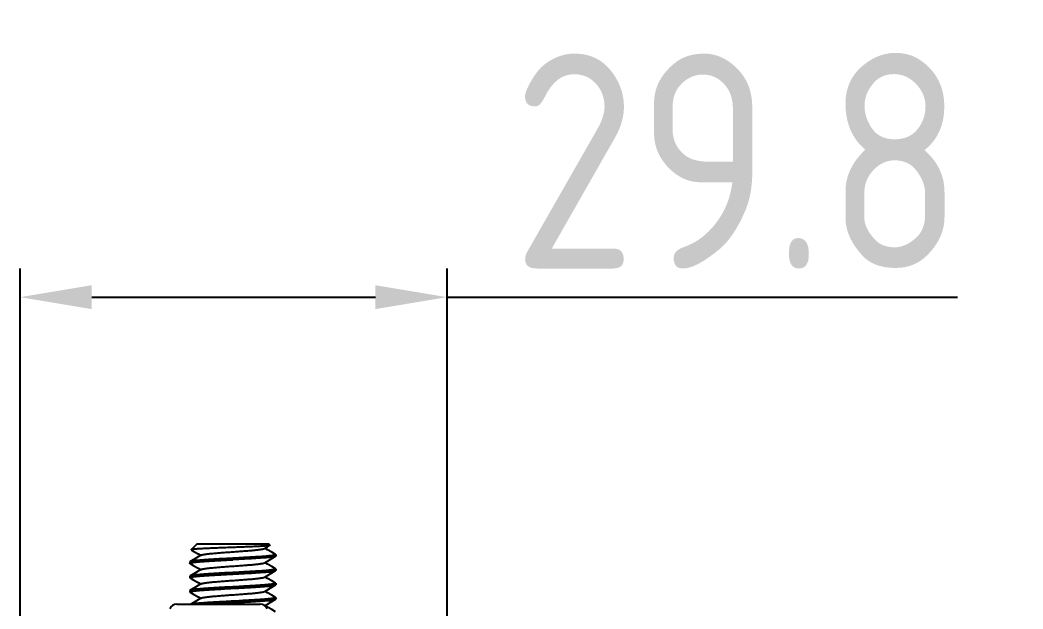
# Model space of a CAD drawing. Header units: millimetres. Extents: x 1409 to 26878, y 589 to 5187.
# Drawn here: x 2409.4 to 2479.4, y 1572.3 to 1613.4 of the extents above; entities that cross this region are included whole.
import ezdxf

# ---------------------------------------------------------------- set-up
doc = ezdxf.new("R2010")
doc.units = ezdxf.units.MM
doc.layers.add('02___PRT_ALL_AXES', color=7, linetype='Continuous')
doc.layers.add('细实线', color=7, linetype='Continuous', lineweight=18)
doc.styles.add('工程字', font='gbenor.shx', dxfattribs={"bigfont": 'gbcbig.shx'})
doc.dimstyles.new('ISO-200', dxfattribs={"dimtxt": 15, "dimasz": 5, "dimexe": 2, "dimexo": 1, "dimgap": 2, "dimtad": 1, "dimdsep": 46, "dimtxsty": '工程字', "dimcen": 2.5, "dimclrd": 3, "dimclre": 3, "dimclrt": 6, "dimadec": 0, "dimazin": 0, "dimtfac": 1, "dimtmove": 0, "dimatfit": 3, "dimfxl": 1, "dimarcsym": 0})

# ---------------------------------------------------------------- blocks, each defined once
blk = doc.blocks.new('*D134')
at = {"layer": 'Defpoints', "color": 0, "transparency": 16777216}
for p in [(2439.245, 1594.024), (2409.445, 1564.8), (2439.245, 1559.844)]:
    blk.add_point(p, dxfattribs=at)
at = {"layer": '细实线', "color": 3, "lineweight": -2, "transparency": 16777216}
for p, q in [((2409.445, 1565.8), (2409.445, 1596.024)), ((2439.245, 1560.844), (2439.245, 1596.024)), ((2414.445, 1594.024), (2434.245, 1594.024)), ((2439.245, 1594.024), (2474.856, 1594.024))]:
    blk.add_line(p, q, dxfattribs=at)
at = {"layer": '细实线', "color": 3, "transparency": 16777216}
for points in [[(2414.445, 1594.857), (2414.445, 1593.19), (2409.445, 1594.024)], [(2434.245, 1594.857), (2434.245, 1593.19), (2439.245, 1594.024)]]:
    blk.add_solid(points, dxfattribs=at)
at = {"layer": '细实线', "color": 6, "lineweight": 5, "transparency": 16777216, "insert": (2459.551, 1603.524), "char_height": 15, "attachment_point": 5, "style": '工程字'}
blk.add_mtext('29.8', dxfattribs=at)

msp = doc.modelspace()

# ---------------------------------------------------------------- linework, layer by layer
at = {"color": 7, "linetype": 'Continuous'}
for p, q in [((2421.7953, 1576.7998), (2421.3904, 1576.3949)), ((2421.7954, 1576.7998), (2426.7953, 1576.7998)), ((2426.7953, 1576.7998), (2426.8833, 1576.7119)), ((2421.3904, 1576.3949), (2421.3939, 1576.3854)), ((2426.8833, 1576.7119), (2426.8794, 1576.7012)), ((2421.3079, 1575.5644), (2421.2953, 1575.5498)), ((2427.2828, 1576.0644), (2427.2953, 1576.0498)), ((2427.2953, 1575.9498), (2427.2828, 1575.9352)), ((2427.2828, 1575.0644), (2427.2953, 1575.0498)), ((2427.2828, 1574.9352), (2427.2953, 1574.9498)), ((2421.3079, 1574.5644), (2421.2953, 1574.5498)), ((2421.3079, 1574.4352), (2421.2953, 1574.4498)), ((2427.2828, 1574.0644), (2427.2953, 1574.0498)), ((2421.3079, 1573.5644), (2421.2953, 1573.5498)), ((2421.3079, 1573.4352), (2421.2953, 1573.4498)), ((2427.2828, 1573.9352), (2427.2953, 1573.9498)), ((2420.3785, 1572.5998), (2426.2122, 1572.5998)), ((2427.2828, 1573.0644), (2427.2953, 1573.0498)), ((2427.2828, 1572.9352), (2427.2953, 1572.9498))]:
    msp.add_line(p, q, dxfattribs=at)
for points in [[(2421.3939, 1576.3854), (2421.5805, 1576.2771), (2421.8806, 1576.1029), (2422.0579, 1575.9998)], [(2426.499, 1576.4802), (2426.7101, 1576.6029), (2426.8794, 1576.7012)], [(2427.2828, 1576.0644), (2427.0152, 1576.2196), (2426.7151, 1576.3938), (2426.5328, 1576.4998)], [(2422.0917, 1576.0195), (2421.8756, 1575.8938), (2421.5755, 1575.7196), (2421.3079, 1575.5644)], [(2421.3079, 1575.4352), (2421.5805, 1575.2771), (2421.8806, 1575.1029), (2422.0579, 1574.9998)], [(2426.499, 1575.4802), (2426.7101, 1575.6029), (2427.0101, 1575.7771), (2427.2828, 1575.9352)], [(2427.2828, 1575.0644), (2427.0152, 1575.2196), (2426.7151, 1575.3938), (2426.5328, 1575.4998)], [(2422.0917, 1575.0195), (2421.8756, 1574.8938), (2421.5755, 1574.7196), (2421.3079, 1574.5644)], [(2426.499, 1574.4802), (2426.7101, 1574.6029), (2427.0101, 1574.7771), (2427.2828, 1574.9352)], [(2421.3079, 1574.4352), (2421.5805, 1574.2771), (2421.8806, 1574.1029), (2422.0579, 1573.9998)], [(2422.0917, 1574.0195), (2421.8756, 1573.8938), (2421.5755, 1573.7196), (2421.3079, 1573.5644)], [(2427.2828, 1574.0644), (2427.0152, 1574.2196), (2426.7151, 1574.3938), (2426.5328, 1574.4998)], [(2421.3079, 1573.4352), (2421.5805, 1573.2771), (2421.8806, 1573.1029), (2422.0579, 1572.9998)], [(2426.499, 1573.4802), (2426.7101, 1573.6029), (2427.0101, 1573.7771), (2427.2828, 1573.9352)], [(2427.2828, 1573.0644), (2427.0152, 1573.2196), (2426.7151, 1573.3938), (2426.5328, 1573.4998)], [(2422.0917, 1573.0195), (2421.8756, 1572.8938), (2421.5755, 1572.7196), (2421.369, 1572.5998)], [(2426.5179, 1572.4912), (2426.7101, 1572.6029), (2427.0101, 1572.7771), (2427.2828, 1572.9352)], [(2427.2828, 1572.0644), (2427.0152, 1572.2196), (2426.7151, 1572.3938), (2426.5328, 1572.4998)]]:
    msp.add_lwpolyline(points, dxfattribs=at)
for centre, start, end in [((2420.3785, 1572.0998), 90, 161.221967), ((2426.2122, 1572.0998), 18.778033, 90)]:
    msp.add_arc(centre, 0.5, start, end, dxfattribs=at)
for points, knots in [([(2426.8593, 1576.6937), (2426.8523, 1576.6918), (2426.8363, 1576.6882), (2426.8091, 1576.6834), (2426.7759, 1576.6786), (2426.7367, 1576.6737), (2426.6917, 1576.6689), (2426.6203, 1576.6621), (2426.5175, 1576.6537), (2426.3784, 1576.6442), (2426.2196, 1576.6346), (2426.0424, 1576.6251), (2425.8487, 1576.6156), (2425.6402, 1576.6061), (2425.3383, 1576.5931), (2424.9392, 1576.5773), (2424.4441, 1576.5588), (2423.9403, 1576.5404), (2423.5229, 1576.525), (2423.1975, 1576.5126), (2422.9647, 1576.5034), (2422.7423, 1576.4943), (2422.532, 1576.4852), (2422.3356, 1576.4761), (2422.1545, 1576.4671), (2421.9902, 1576.4581), (2421.8441, 1576.4492), (2421.7341, 1576.4415), (2421.656, 1576.4353), (2421.6051, 1576.4308), (2421.5594, 1576.4264), (2421.5191, 1576.4219), (2421.4841, 1576.4175), (2421.4547, 1576.4131), (2421.4307, 1576.4088), (2421.4142, 1576.405), (2421.4038, 1576.4018), (2421.398, 1576.3996), (2421.3937, 1576.3974), (2421.3913, 1576.3958), (2421.3905, 1576.3949)], [0, 0, 0, 0, 0.0039479, 0.0089901, 0.0151197, 0.0223254, 0.0305939, 0.0399046, 0.0615534, 0.0870669, 0.1161958, 0.148663, 0.1841625, 0.2223616, 0.2629107, 0.3495604, 0.4410112, 0.5340583, 0.6255067, 0.6696619, 0.7122789, 0.7530051, 0.7915142, 0.8274912, 0.8606573, 0.8907471, 0.9175335, 0.9408124, 0.9510806, 0.9604117, 0.9687896, 0.9761983, 0.9826253, 0.9880647, 0.9925129, 0.99597, 0.9973298, 0.998448, 0.9993325, 1, 1, 1, 1]), ([(2422.0917, 1576.0195), (2422.0964, 1576.0222), (2422.1075, 1576.0275), (2422.1267, 1576.0345), (2422.1503, 1576.0416), (2422.1782, 1576.0487), (2422.2105, 1576.0559), (2422.2618, 1576.0659), (2422.3364, 1576.0782), (2422.4378, 1576.0924), (2422.5543, 1576.1067), (2422.6851, 1576.1209), (2422.829, 1576.1352), (2422.9849, 1576.1495), (2423.213, 1576.1691), (2423.5178, 1576.1932), (2423.9001, 1576.2215), (2424.2953, 1576.2498), (2424.6906, 1576.2781), (2425.0729, 1576.3064), (2425.3777, 1576.3305), (2425.6058, 1576.3501), (2425.7617, 1576.3644), (2425.9056, 1576.3787), (2426.0364, 1576.393), (2426.1529, 1576.4072), (2426.2543, 1576.4214), (2426.3288, 1576.4337), (2426.3802, 1576.4437), (2426.4125, 1576.4509), (2426.4404, 1576.458), (2426.464, 1576.4651), (2426.4832, 1576.4722), (2426.4943, 1576.4774), (2426.499, 1576.4802)], [0, 0, 0, 0, 0.0036704, 0.0082683, 0.0138153, 0.020314, 0.0277602, 0.0361462, 0.0556919, 0.0788123, 0.1053327, 0.1350508, 0.1677232, 0.203095, 0.2408762, 0.3224321, 0.4097504, 0.4999988, 0.590248, 0.677567, 0.7591221, 0.796904, 0.8322732, 0.8649496, 0.8946638, 0.9211868, 0.9443071, 0.9638502, 0.9722394, 0.9796873, 0.9861835, 0.9917276, 0.9963265, 1, 1, 1, 1]), ([(2426.8794, 1576.7012), (2426.8768, 1576.6997), (2426.8701, 1576.6969), (2426.8633, 1576.6948), (2426.8593, 1576.6937)], [0, 0, 0, 0, 0.4220172, 1, 1, 1, 1]), ([(2421.2953, 1575.4498), (2421.2954, 1575.4512), (2421.2961, 1575.4541), (2421.2991, 1575.4581), (2421.3038, 1575.462), (2421.3102, 1575.4658), (2421.3184, 1575.4697), (2421.3283, 1575.4735), (2421.34, 1575.4774), (2421.3591, 1575.4829), (2421.3874, 1575.4896), (2421.4267, 1575.4973), (2421.4729, 1575.505), (2421.5259, 1575.5128), (2421.5855, 1575.5205), (2421.6517, 1575.5283), (2421.7242, 1575.5361), (2421.8331, 1575.5468), (2421.9837, 1575.5601), (2422.1808, 1575.5756), (2422.3982, 1575.5911), (2422.634, 1575.6066), (2422.8857, 1575.6221), (2423.151, 1575.6376), (2423.4273, 1575.6532), (2423.8099, 1575.6741), (2424.1002, 1575.6895), (2424.2953, 1575.6998)], [0, 0, 0, 0, 0.0013277, 0.0029021, 0.0048786, 0.0073369, 0.010318, 0.0138443, 0.0179281, 0.0225749, 0.0335661, 0.0468222, 0.0623323, 0.0800697, 0.0999947, 0.122065, 0.1462351, 0.1724469, 0.2307418, 0.2964093, 0.3688181, 0.4472832, 0.5310535, 0.619324, 0.7112386, 0.8059377, 1, 1, 1, 1]), ([(2421.3079, 1575.4352), (2421.306, 1575.4363), (2421.3027, 1575.4385), (2421.2986, 1575.4421), (2421.296, 1575.4459), (2421.2953, 1575.4486), (2421.2953, 1575.4498)], [0, 0, 0, 0, 0.329526, 0.5972071, 0.8139151, 1, 1, 1, 1]), ([(2424.2953, 1575.7998), (2424.1115, 1575.7901), (2423.7501, 1575.7709), (2423.3041, 1575.7464), (2422.9613, 1575.7266), (2422.7198, 1575.712), (2422.4917, 1575.6973), (2422.2791, 1575.6827), (2422.0837, 1575.6681), (2421.9072, 1575.6536), (2421.751, 1575.639), (2421.6166, 1575.6246), (2421.5187, 1575.612), (2421.4522, 1575.6017), (2421.4113, 1575.5944), (2421.3765, 1575.5871), (2421.3479, 1575.5799), (2421.3281, 1575.5736), (2421.3155, 1575.5684), (2421.3103, 1575.5657), (2421.3079, 1575.5644)], [0, 0, 0, 0, 0.1840874, 0.3619309, 0.4465912, 0.5274618, 0.6038407, 0.6750813, 0.7405797, 0.799785, 0.8522004, 0.8973871, 0.9349848, 0.9508406, 0.9647006, 0.9765462, 0.9863652, 0.9941651, 0.9973227, 1, 1, 1, 1]), ([(2422.0917, 1575.0195), (2422.0964, 1575.0222), (2422.1075, 1575.0275), (2422.1267, 1575.0345), (2422.1503, 1575.0416), (2422.1782, 1575.0488), (2422.2105, 1575.0559), (2422.2618, 1575.0659), (2422.3364, 1575.0782), (2422.4378, 1575.0924), (2422.5543, 1575.1067), (2422.6851, 1575.1209), (2422.829, 1575.1352), (2422.9849, 1575.1495), (2423.213, 1575.1691), (2423.5178, 1575.1932), (2423.9001, 1575.2215), (2424.2953, 1575.2498), (2424.6906, 1575.2781), (2425.0729, 1575.3064), (2425.3777, 1575.3305), (2425.6058, 1575.3501), (2425.7617, 1575.3644), (2425.9056, 1575.3787), (2426.0364, 1575.393), (2426.1529, 1575.4072), (2426.2543, 1575.4214), (2426.3288, 1575.4337), (2426.3802, 1575.4437), (2426.4125, 1575.4509), (2426.4404, 1575.458), (2426.464, 1575.4651), (2426.4832, 1575.4722), (2426.4943, 1575.4774), (2426.499, 1575.4802)], [0, 0, 0, 0, 0.0036732, 0.0082732, 0.0138184, 0.0203144, 0.0277602, 0.0361492, 0.0556945, 0.0788127, 0.1053368, 0.1350511, 0.1677263, 0.203097, 0.2408773, 0.3224329, 0.409752, 0.5000006, 0.5902488, 0.6775674, 0.7591237, 0.7969036, 0.8322758, 0.8649486, 0.8946652, 0.9211878, 0.9443061, 0.9638531, 0.9722399, 0.9796851, 0.9861826, 0.9917294, 0.9963291, 1, 1, 1, 1]), ([(2427.2953, 1576.0498), (2427.2953, 1576.0485), (2427.2946, 1576.0455), (2427.2916, 1576.0416), (2427.2869, 1576.0377), (2427.2805, 1576.0338), (2427.2723, 1576.03), (2427.2624, 1576.0261), (2427.2507, 1576.0222), (2427.2316, 1576.0167), (2427.2032, 1576.01), (2427.164, 1576.0023), (2427.1178, 1575.9946), (2427.0648, 1575.9869), (2427.0052, 1575.9791), (2426.939, 1575.9713), (2426.8665, 1575.9636), (2426.7576, 1575.9528), (2426.607, 1575.9395), (2426.4099, 1575.9241), (2426.1925, 1575.9086), (2425.9567, 1575.8931), (2425.705, 1575.8775), (2425.4397, 1575.862), (2425.1634, 1575.8465), (2424.7807, 1575.8256), (2424.4904, 1575.8102), (2424.2953, 1575.7998)], [0, 0, 0, 0, 0.0013277, 0.0029026, 0.0048803, 0.0073398, 0.0103215, 0.013847, 0.0179286, 0.0225737, 0.0335663, 0.0468258, 0.0623344, 0.080068, 0.0999952, 0.1220687, 0.1462364, 0.1724452, 0.2307454, 0.2964076, 0.3688198, 0.4472831, 0.531057, 0.6193214, 0.7112337, 0.8059428, 1, 1, 1, 1]), ([(2427.2827, 1575.9352), (2427.2804, 1575.9339), (2427.2752, 1575.9313), (2427.2626, 1575.926), (2427.2428, 1575.9197), (2427.2142, 1575.9125), (2427.1794, 1575.9052), (2427.1385, 1575.898), (2427.072, 1575.8876), (2426.9741, 1575.8751), (2426.8397, 1575.8606), (2426.6835, 1575.8461), (2426.507, 1575.8315), (2426.3116, 1575.8169), (2426.0989, 1575.8023), (2425.8709, 1575.7877), (2425.6294, 1575.773), (2425.2866, 1575.7532), (2424.8406, 1575.7287), (2424.4792, 1575.7096), (2424.2953, 1575.6998)], [0, 0, 0, 0, 0.0026768, 0.0058341, 0.0136345, 0.0234546, 0.0352997, 0.0491589, 0.0650147, 0.1026134, 0.1477991, 0.2002156, 0.25942, 0.324919, 0.3961592, 0.4725387, 0.5534089, 0.6380685, 0.8159138, 1, 1, 1, 1]), ([(2421.2953, 1574.4498), (2421.2953, 1574.4512), (2421.2961, 1574.4541), (2421.2991, 1574.4581), (2421.3038, 1574.462), (2421.3102, 1574.4658), (2421.3184, 1574.4697), (2421.3283, 1574.4735), (2421.34, 1574.4774), (2421.3591, 1574.4829), (2421.3874, 1574.4896), (2421.4267, 1574.4973), (2421.4729, 1574.505), (2421.5259, 1574.5128), (2421.5855, 1574.5205), (2421.6517, 1574.5283), (2421.7242, 1574.5361), (2421.8331, 1574.5468), (2421.9837, 1574.5601), (2422.1808, 1574.5756), (2422.3982, 1574.5911), (2422.634, 1574.6066), (2422.8857, 1574.6221), (2423.151, 1574.6376), (2423.4273, 1574.6532), (2423.8099, 1574.6741), (2424.1003, 1574.6895), (2424.2953, 1574.6998)], [0, 0, 0, 0, 0.0013277, 0.0029026, 0.0048803, 0.0073398, 0.0103215, 0.013847, 0.0179286, 0.0225737, 0.0335663, 0.0468258, 0.0623344, 0.080068, 0.0999952, 0.1220687, 0.1462364, 0.1724452, 0.2307454, 0.2964076, 0.3688198, 0.4472831, 0.531057, 0.6193214, 0.7112337, 0.8059428, 1, 1, 1, 1]), ([(2424.2953, 1574.7998), (2424.1115, 1574.7901), (2423.75, 1574.7709), (2423.3041, 1574.7464), (2422.9613, 1574.7266), (2422.7198, 1574.712), (2422.4917, 1574.6973), (2422.2791, 1574.6827), (2422.0837, 1574.6681), (2421.9072, 1574.6536), (2421.751, 1574.639), (2421.6166, 1574.6246), (2421.5187, 1574.612), (2421.4522, 1574.6017), (2421.4113, 1574.5944), (2421.3765, 1574.5871), (2421.3479, 1574.5799), (2421.3281, 1574.5736), (2421.3155, 1574.5684), (2421.3102, 1574.5657), (2421.3079, 1574.5644)], [0, 0, 0, 0, 0.1840943, 0.361926, 0.4465923, 0.5274627, 0.6038395, 0.6750801, 0.7405784, 0.7997848, 0.8521983, 0.897387, 0.9349821, 0.9508418, 0.9647008, 0.9765429, 0.9863621, 0.9941657, 0.9973235, 1, 1, 1, 1]), ([(2427.2953, 1575.0498), (2427.2953, 1575.0485), (2427.2946, 1575.0455), (2427.2916, 1575.0416), (2427.2869, 1575.0377), (2427.2805, 1575.0338), (2427.2723, 1575.03), (2427.2624, 1575.0261), (2427.2507, 1575.0222), (2427.2316, 1575.0167), (2427.2032, 1575.01), (2427.164, 1575.0023), (2427.1178, 1574.9946), (2427.0648, 1574.9869), (2427.0052, 1574.9791), (2426.939, 1574.9713), (2426.8665, 1574.9636), (2426.7576, 1574.9528), (2426.607, 1574.9395), (2426.4099, 1574.9241), (2426.1925, 1574.9086), (2425.9567, 1574.8931), (2425.705, 1574.8775), (2425.4397, 1574.862), (2425.1634, 1574.8465), (2424.7807, 1574.8256), (2424.4904, 1574.8102), (2424.2953, 1574.7998)], [0, 0, 0, 0, 0.0013277, 0.0029026, 0.0048803, 0.0073398, 0.0103215, 0.013847, 0.0179286, 0.0225737, 0.0335663, 0.0468258, 0.0623344, 0.080068, 0.0999952, 0.1220687, 0.1462364, 0.1724452, 0.2307454, 0.2964076, 0.3688198, 0.4472831, 0.531057, 0.6193214, 0.7112337, 0.8059428, 1, 1, 1, 1]), ([(2424.2953, 1574.6998), (2424.4792, 1574.7096), (2424.8406, 1574.7287), (2425.2866, 1574.7532), (2425.6294, 1574.773), (2425.8709, 1574.7877), (2426.0989, 1574.8023), (2426.3116, 1574.8169), (2426.507, 1574.8315), (2426.6835, 1574.8461), (2426.8397, 1574.8606), (2426.9741, 1574.8751), (2427.072, 1574.8876), (2427.1385, 1574.898), (2427.1794, 1574.9052), (2427.2142, 1574.9125), (2427.2428, 1574.9197), (2427.2626, 1574.926), (2427.2752, 1574.9313), (2427.2804, 1574.9339), (2427.2827, 1574.9352)], [0, 0, 0, 0, 0.1840874, 0.3619308, 0.4465911, 0.5274617, 0.6038406, 0.6750812, 0.7405796, 0.7997849, 0.8522003, 0.897387, 0.9349847, 0.9508405, 0.9647006, 0.9765461, 0.9863652, 0.9941651, 0.9973227, 1, 1, 1, 1]), ([(2422.0917, 1574.0195), (2422.0964, 1574.0222), (2422.1075, 1574.0275), (2422.1267, 1574.0345), (2422.1503, 1574.0416), (2422.1782, 1574.0488), (2422.2105, 1574.0559), (2422.2618, 1574.0659), (2422.3364, 1574.0782), (2422.4378, 1574.0924), (2422.5543, 1574.1067), (2422.6851, 1574.1209), (2422.829, 1574.1352), (2422.9849, 1574.1495), (2423.213, 1574.1691), (2423.5178, 1574.1932), (2423.9001, 1574.2215), (2424.2953, 1574.2498), (2424.6906, 1574.2781), (2425.0729, 1574.3064), (2425.3777, 1574.3305), (2425.6058, 1574.3501), (2425.7617, 1574.3644), (2425.9056, 1574.3787), (2426.0364, 1574.393), (2426.1529, 1574.4072), (2426.2543, 1574.4214), (2426.3288, 1574.4337), (2426.3802, 1574.4437), (2426.4125, 1574.4509), (2426.4404, 1574.458), (2426.464, 1574.4651), (2426.4832, 1574.4722), (2426.4943, 1574.4774), (2426.499, 1574.4802)], [0, 0, 0, 0, 0.0036722, 0.0082693, 0.0138134, 0.0203122, 0.0277605, 0.0361482, 0.0556901, 0.078813, 0.1053332, 0.13505, 0.167725, 0.2030941, 0.2408773, 0.3224323, 0.4097507, 0.5000001, 0.5902493, 0.6775676, 0.7591228, 0.7969058, 0.8322754, 0.8649497, 0.8946673, 0.9211871, 0.9443098, 0.9638523, 0.9722394, 0.9796875, 0.9861866, 0.9917314, 0.9963283, 1, 1, 1, 1]), ([(2427.2953, 1574.0498), (2427.2953, 1574.0485), (2427.2946, 1574.0455), (2427.2916, 1574.0416), (2427.2869, 1574.0377), (2427.2805, 1574.0338), (2427.2723, 1574.03), (2427.2624, 1574.0261), (2427.2507, 1574.0222), (2427.2316, 1574.0167), (2427.2032, 1574.01), (2427.164, 1574.0023), (2427.1178, 1573.9946), (2427.0648, 1573.9869), (2427.0052, 1573.9791), (2426.939, 1573.9713), (2426.8665, 1573.9636), (2426.7576, 1573.9528), (2426.607, 1573.9395), (2426.4099, 1573.9241), (2426.1925, 1573.9086), (2425.9567, 1573.8931), (2425.705, 1573.8775), (2425.4397, 1573.862), (2425.1634, 1573.8465), (2424.7807, 1573.8256), (2424.4904, 1573.8102), (2424.2953, 1573.7998)], [0, 0, 0, 0, 0.0013277, 0.0029026, 0.0048803, 0.0073398, 0.0103215, 0.013847, 0.0179286, 0.0225737, 0.0335663, 0.0468258, 0.0623344, 0.080068, 0.0999952, 0.1220687, 0.1462364, 0.1724452, 0.2307454, 0.2964076, 0.3688198, 0.4472831, 0.531057, 0.6193214, 0.7112337, 0.8059428, 1, 1, 1, 1]), ([(2421.2953, 1573.4498), (2421.2953, 1573.4512), (2421.2961, 1573.4541), (2421.2991, 1573.4581), (2421.3038, 1573.462), (2421.3102, 1573.4658), (2421.3184, 1573.4697), (2421.3283, 1573.4735), (2421.34, 1573.4774), (2421.3591, 1573.4829), (2421.3874, 1573.4896), (2421.4267, 1573.4973), (2421.4729, 1573.505), (2421.5259, 1573.5128), (2421.5855, 1573.5205), (2421.6517, 1573.5283), (2421.7242, 1573.5361), (2421.8331, 1573.5468), (2421.9837, 1573.5601), (2422.1808, 1573.5756), (2422.3982, 1573.5911), (2422.634, 1573.6066), (2422.8857, 1573.6221), (2423.151, 1573.6376), (2423.4273, 1573.6532), (2423.8099, 1573.6741), (2424.1003, 1573.6895), (2424.2953, 1573.6998)], [0, 0, 0, 0, 0.0013277, 0.0029026, 0.0048803, 0.0073398, 0.0103215, 0.013847, 0.0179286, 0.0225737, 0.0335663, 0.0468258, 0.0623344, 0.080068, 0.0999952, 0.1220687, 0.1462364, 0.1724452, 0.2307454, 0.2964076, 0.3688198, 0.4472831, 0.531057, 0.6193214, 0.7112337, 0.8059428, 1, 1, 1, 1]), ([(2424.2953, 1573.7998), (2424.1115, 1573.7901), (2423.7501, 1573.7709), (2423.3041, 1573.7464), (2422.9613, 1573.7266), (2422.7198, 1573.712), (2422.4917, 1573.6973), (2422.2791, 1573.6827), (2422.0837, 1573.6681), (2421.9072, 1573.6536), (2421.751, 1573.639), (2421.6166, 1573.6246), (2421.5187, 1573.612), (2421.4522, 1573.6017), (2421.4113, 1573.5944), (2421.3765, 1573.5871), (2421.3479, 1573.5799), (2421.3281, 1573.5736), (2421.3155, 1573.5684), (2421.3103, 1573.5657), (2421.3079, 1573.5644)], [0, 0, 0, 0, 0.1840874, 0.3619309, 0.4465912, 0.5274618, 0.6038407, 0.6750813, 0.7405797, 0.799785, 0.8522004, 0.8973871, 0.9349848, 0.9508406, 0.9647006, 0.9765462, 0.9863652, 0.9941651, 0.9973227, 1, 1, 1, 1]), ([(2422.0917, 1573.0195), (2422.0964, 1573.0222), (2422.1075, 1573.0275), (2422.1267, 1573.0345), (2422.1503, 1573.0416), (2422.1782, 1573.0488), (2422.2105, 1573.0559), (2422.2618, 1573.0659), (2422.3364, 1573.0782), (2422.4378, 1573.0924), (2422.5543, 1573.1067), (2422.6851, 1573.1209), (2422.829, 1573.1352), (2422.9849, 1573.1495), (2423.213, 1573.1691), (2423.5178, 1573.1932), (2423.9001, 1573.2215), (2424.2953, 1573.2498), (2424.6906, 1573.2781), (2425.0729, 1573.3064), (2425.3777, 1573.3305), (2425.6058, 1573.3501), (2425.7617, 1573.3644), (2425.9056, 1573.3787), (2426.0364, 1573.393), (2426.1529, 1573.4072), (2426.2543, 1573.4214), (2426.3288, 1573.4337), (2426.3802, 1573.4437), (2426.4125, 1573.4509), (2426.4404, 1573.458), (2426.464, 1573.4651), (2426.4832, 1573.4722), (2426.4943, 1573.4774), (2426.499, 1573.4802)], [0, 0, 0, 0, 0.0036705, 0.0082699, 0.0138169, 0.0203147, 0.0277601, 0.0361465, 0.0556933, 0.0788121, 0.1053341, 0.1350512, 0.1677236, 0.2030959, 0.2408761, 0.3224323, 0.4097507, 0.499999, 0.5902478, 0.6775669, 0.7591223, 0.7969031, 0.8322732, 0.8649491, 0.8946631, 0.921187, 0.9443058, 0.9638503, 0.9722396, 0.9796861, 0.9861821, 0.9917269, 0.9963265, 1, 1, 1, 1]), ([(2424.2953, 1573.6998), (2424.4792, 1573.7096), (2424.8406, 1573.7287), (2425.2866, 1573.7532), (2425.6294, 1573.773), (2425.8709, 1573.7877), (2426.0989, 1573.8023), (2426.3116, 1573.8169), (2426.507, 1573.8315), (2426.6835, 1573.8461), (2426.8397, 1573.8606), (2426.9741, 1573.8751), (2427.072, 1573.8876), (2427.1385, 1573.898), (2427.1794, 1573.9052), (2427.2142, 1573.9125), (2427.2428, 1573.9197), (2427.2626, 1573.926), (2427.2752, 1573.9313), (2427.2804, 1573.9339), (2427.2827, 1573.9352)], [0, 0, 0, 0, 0.1840874, 0.3619308, 0.4465911, 0.5274617, 0.6038406, 0.6750812, 0.7405796, 0.7997849, 0.8522003, 0.897387, 0.9349847, 0.9508405, 0.9647006, 0.9765461, 0.9863652, 0.9941651, 0.9973227, 1, 1, 1, 1]), ([(2424.2953, 1572.7998), (2424.1389, 1572.7915), (2423.8299, 1572.7751), (2423.3759, 1572.7504), (2422.9445, 1572.7258), (2422.5464, 1572.7012), (2422.24, 1572.6801), (2422.0189, 1572.6629), (2421.8733, 1572.6505), (2421.7427, 1572.6381), (2421.6278, 1572.6258), (2421.5293, 1572.6135), (2421.4693, 1572.6045), (2421.4422, 1572.5998)], [0, 0, 0, 0, 0.1642461, 0.3245137, 0.4767666, 0.6173417, 0.7427695, 0.798828, 0.8499926, 0.8959465, 0.9364154, 0.9711687, 1, 1, 1, 1]), ([(2422.5321, 1572.5998), (2422.6659, 1572.6086), (2422.9446, 1572.6258), (2423.5323, 1572.6594), (2423.9863, 1572.6834), (2424.2953, 1572.6998)], [0, 0, 0, 0, 0.2277079, 0.4743443, 1, 1, 1, 1]), ([(2427.2953, 1573.0498), (2427.2953, 1573.0485), (2427.2946, 1573.0455), (2427.2916, 1573.0416), (2427.2869, 1573.0377), (2427.2805, 1573.0338), (2427.2723, 1573.03), (2427.2624, 1573.0261), (2427.2507, 1573.0222), (2427.2316, 1573.0167), (2427.2032, 1573.01), (2427.164, 1573.0023), (2427.1178, 1572.9946), (2427.0648, 1572.9869), (2427.0052, 1572.9791), (2426.939, 1572.9713), (2426.8665, 1572.9636), (2426.7576, 1572.9528), (2426.607, 1572.9395), (2426.4099, 1572.9241), (2426.1925, 1572.9086), (2425.9567, 1572.8931), (2425.705, 1572.8775), (2425.4397, 1572.862), (2425.1634, 1572.8465), (2424.7807, 1572.8256), (2424.4904, 1572.8102), (2424.2953, 1572.7998)], [0, 0, 0, 0, 0.0013277, 0.0029026, 0.0048803, 0.0073398, 0.0103215, 0.013847, 0.0179286, 0.0225737, 0.0335663, 0.0468258, 0.0623344, 0.080068, 0.0999952, 0.1220687, 0.1462364, 0.1724452, 0.2307454, 0.2964076, 0.3688198, 0.4472831, 0.531057, 0.6193214, 0.7112337, 0.8059428, 1, 1, 1, 1]), ([(2424.2953, 1572.6998), (2424.4792, 1572.7096), (2424.8406, 1572.7287), (2425.2866, 1572.7532), (2425.6294, 1572.773), (2425.8709, 1572.7877), (2426.0989, 1572.8023), (2426.3116, 1572.8169), (2426.507, 1572.8315), (2426.6835, 1572.8461), (2426.8397, 1572.8606), (2426.9741, 1572.8751), (2427.072, 1572.8876), (2427.1385, 1572.898), (2427.1794, 1572.9052), (2427.2142, 1572.9125), (2427.2428, 1572.9197), (2427.2626, 1572.926), (2427.2752, 1572.9313), (2427.2804, 1572.9339), (2427.2827, 1572.9352)], [0, 0, 0, 0, 0.1840874, 0.3619308, 0.4465911, 0.5274617, 0.6038406, 0.6750812, 0.7405796, 0.7997849, 0.8522003, 0.897387, 0.9349847, 0.9508405, 0.9647006, 0.9765461, 0.9863652, 0.9941651, 0.9973227, 1, 1, 1, 1])]:
    msp.add_open_spline(points, degree=3, knots=knots, dxfattribs=at)
at = {"layer": '02___PRT_ALL_AXES', "color": 7, "linetype": 'Continuous'}
for p, q in [((2421.2953, 1575.5498), (2421.2953, 1575.4498)), ((2427.2953, 1576.0498), (2427.2953, 1575.9498)), ((2427.2953, 1575.0498), (2427.2953, 1574.9498)), ((2421.2953, 1574.5498), (2421.2953, 1574.4498)), ((2427.2953, 1574.0498), (2427.2953, 1573.9498)), ((2421.2953, 1573.5498), (2421.2953, 1573.4498)), ((2427.2953, 1573.0498), (2427.2953, 1572.9498))]:
    msp.add_line(p, q, dxfattribs=at)

# ---------------------------------------------------------------- dimensions: what is measured, and where the dimension line sits
at = {"layer": '细实线', "color": 3, "lineweight": 5}
dim = msp.add_linear_dim(base=(2439.2453, 1594.0236), p1=(2409.4453, 1564.7998), p2=(2439.2453, 1559.8441), dimstyle='ISO-200', dxfattribs=at)
dim.commit()
dim.dimension.update_dxf_attribs({"geometry": '*D134', "text_midpoint": (2459.5509, 1603.5236)})

doc.saveas('drawing.dxf')
